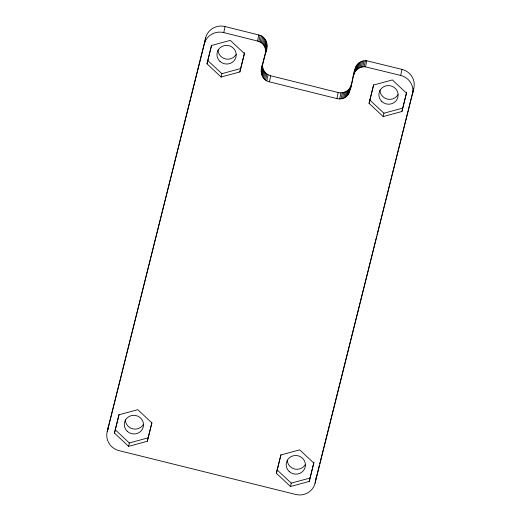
<?xml version="1.0" encoding="UTF-8"?>
<svg xmlns="http://www.w3.org/2000/svg" width="521" height="521" viewBox="0 0 521 521"><rect width="100%" height="100%" fill="white"/><g stroke="black" fill="none" stroke-linecap="round" stroke-linejoin="round"><path stroke-width="0.78" d="M261.509 69.221L265.41 53.656C266.882 48.179 262.981 42.247 257.53 41.035L223.756 32.595A16.066 15.526 12.1 0 0 204.388 43.79L107.202 431.688A16.066 15.526 12.1 0 0 119.022 450.619L295.694 494.462A16.066 15.526 12.1 0 0 315.062 483.267L413.798 88.303A16.066 15.526 12.1 0 0 401.978 69.378L366.804 60.794C361.75 60.104 356.455 63.484 355.27 68.505C350.757 77.525 353.746 101.953 336.911 98.593L269.39 81.836C261.405 80.136 259.465 70.504 262.643 63.914M265.41 53.656C268.68 46.955 267.162 36.75 258.826 34.972L225.052 26.538A16.066 15.526 12.1 0 0 205.691 37.733L107.202 431.688M261.21 71.905L262.734 63.829M350.197 89.625L355.27 68.505M114.464 433.094L119.055 414.768L137.778 409.682L151.911 422.922L147.319 441.248L128.596 446.334L114.464 433.094L119.009 414.455M204.388 43.79L205.691 37.733M206.987 63.803L211.578 45.477L230.308 40.391L244.44 53.63L239.849 71.957L221.125 77.043L206.987 63.803L211.539 45.164M128.596 446.334L129.319 442.967L115.187 429.727M223.756 32.595L225.052 26.538M221.125 77.043L221.842 73.676L207.71 60.436M147.319 441.248L151.871 422.609M239.849 71.957L244.59 52.556M257.53 41.035L258.826 34.972M258.865 41.459L260.161 35.395M260.135 42.045L261.431 35.982M261.314 42.787L262.617 36.724M262.389 43.666L263.691 37.61M263.339 44.676L264.635 38.619M264.14 45.796L265.443 39.739M264.792 47.007L266.094 40.951M265.274 48.29L266.576 42.227M265.58 49.612L266.882 43.556M265.703 50.967L267.006 44.91M265.651 52.321L266.947 46.265M261.34 73.259L262.636 67.196L262.512 65.848M261.646 74.581L262.942 68.525L262.636 67.196M262.128 75.864L263.424 69.807L262.942 68.525M262.773 77.075L264.075 71.012L263.424 69.807M263.58 78.196L264.876 72.132L264.075 71.012M264.531 79.205L265.827 73.142L264.876 72.132M265.599 80.084L266.902 74.028L265.827 73.142M266.785 80.827L268.081 74.77L266.902 74.028M269.39 81.836L270.686 75.779L268.081 74.77M336.911 98.593L338.207 92.536C344.218 94.19 350.796 89.82 351.499 83.568M339.685 98.918L340.981 92.862M341.079 98.814L342.375 92.758M342.447 98.541L343.743 92.478M343.756 98.091L345.058 92.028M345 97.479L346.296 91.416M346.139 96.711L347.442 90.654M347.168 95.805L348.471 89.749M348.067 94.776L349.363 88.72M348.816 93.643L350.112 87.587M354.013 74.575L355.687 67.216M354.391 73.279L356.273 65.991M354.977 72.054L355.726 70.921L357.022 64.858M355.726 70.921L356.625 69.892L357.92 63.829M356.625 69.892L357.653 68.987L358.949 62.924M357.653 68.987L358.793 68.218L360.096 62.162M358.793 68.218L360.037 67.606L361.333 61.55M360.037 67.606L361.346 67.157L362.649 61.1M361.346 67.157L362.714 66.877L364.01 60.82M276.371 473.27L280.962 454.944L299.692 449.857L313.824 463.097L309.233 481.424L290.51 486.51L276.371 473.27L280.923 454.631M362.714 66.877L364.107 66.779L365.403 60.716M364.107 66.779L365.508 66.851L366.804 60.794M369.057 103.34L373.648 85.021L392.378 79.934L406.51 93.174L401.919 111.501L383.195 116.58L369.057 103.34L373.609 84.708M290.51 486.51L291.232 483.143L277.094 469.903M383.195 116.58L383.918 113.22L369.78 99.98M309.233 481.424L313.974 462.023M412.502 94.366A16.066 15.526 12.1 0 0 400.682 75.434L401.978 69.378M315.062 483.267L316.358 477.21A16.066 15.526 12.1 0 1 315.973 478.506M401.919 111.501L406.66 92.1M262.805 63.158L266.706 47.593M316.56 476.422L319.321 465.377M319.718 463.801L376.644 236.612M377.035 235.03L382.375 213.734M382.772 212.158L413.798 88.303M221.842 73.676L240.572 68.59M383.918 113.22L402.642 108.134M129.319 442.967L148.042 437.881M291.232 483.143L309.956 478.057M365.508 66.851L400.682 75.434M270.686 75.779L338.207 92.536M305.313 464.55A9.639 9.313 12.1 0 1 287.24 460.069M143.399 424.374A9.639 9.313 12.1 0 1 125.327 419.887M397.998 94.627A9.639 9.313 12.1 0 1 379.926 90.14M236.085 54.451A9.639 9.313 12.1 0 1 218.012 49.964M108.055 429.662A16.066 15.526 12.1 0 1 108.081 428.308M108.14 427.63A16.066 15.526 12.1 0 1 108.498 425.631M289.181 471.485A9.639 9.313 12.1 0 0 305.176 467.142A9.639 9.313 12.1 0 0 293.102 455.829A9.639 9.313 12.1 0 0 289.181 471.485M127.274 431.303A9.639 9.313 12.1 0 0 143.268 426.959A9.639 9.313 12.1 0 0 131.194 415.654A9.639 9.313 12.1 0 0 127.274 431.303M381.867 101.556A9.639 9.313 12.1 0 0 397.862 97.212A9.639 9.313 12.1 0 0 385.787 85.906A9.639 9.313 12.1 0 0 381.867 101.556M219.96 61.38A9.639 9.313 12.1 0 0 235.954 57.036A9.639 9.313 12.1 0 0 223.88 45.724A9.639 9.313 12.1 0 0 219.96 61.38"/></g></svg>
